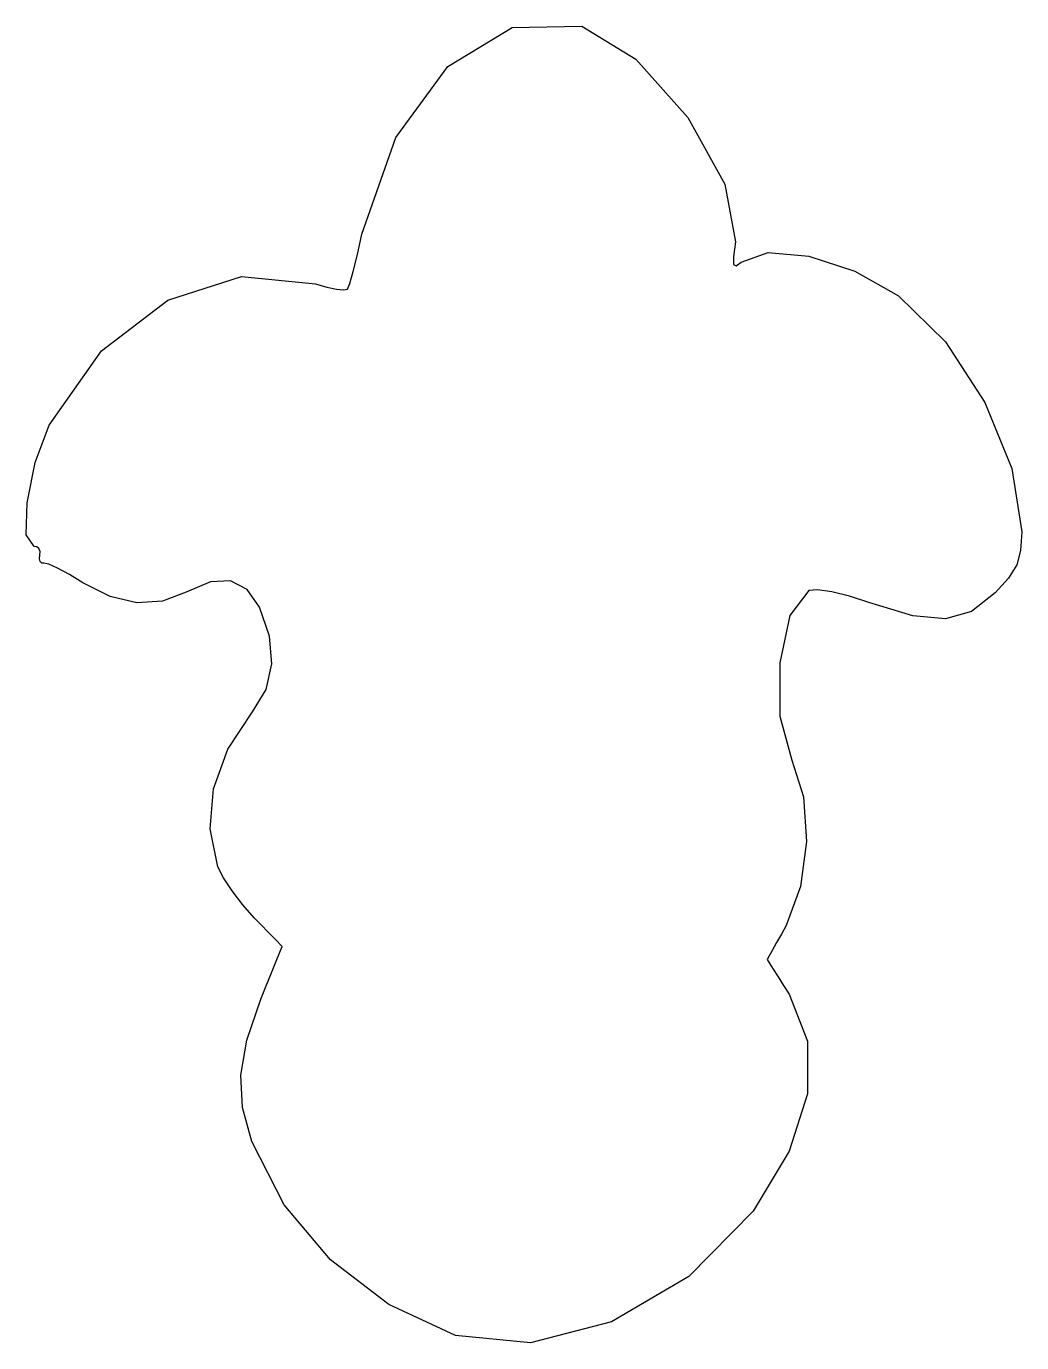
# Model space of a CAD drawing. Extents: x 0.3 to 18.7, y 0.2 to 24.5.
import ezdxf

# ---------------------------------------------------------------- set-up
doc = ezdxf.new("R2010")
doc.units = 0
doc.layers.get('0').update_dxf_attribs({"linetype": 'CONTINUOUS'})

msp = doc.modelspace()

# ---------------------------------------------------------------- linework, layer by layer
at = {"color": 7}
msp.add_lwpolyline([(8.220819, 0.3387), (6.986443, 0.909877), (5.914087, 1.729222), (5.055417, 2.747565), (4.462097, 3.915735), (4.291675, 4.539742), (4.260034, 5.138977), (4.371602, 5.78226), (4.630809, 6.538432), (4.72799, 6.781192), (4.825172, 7.023945), (4.922353, 7.266705), (5.019534, 7.509457), (4.890838, 7.641937), (4.762142, 7.77441), (4.633445, 7.906882), (4.504749, 8.039362), (4.292829, 8.277097), (4.096365, 8.532675), (3.937253, 8.77542), (3.837392, 8.974627), (3.693296, 9.675772), (3.757813, 10.4142), (4.021483, 11.147475), (4.474847, 11.83317), (4.723472, 12.247342), (4.82866, 12.718537), (4.789333, 13.230637), (4.604409, 13.767495), (4.373455, 14.0934), (4.071278, 14.247645), (3.697769, 14.230245), (3.252819, 14.041245), (2.812898, 13.872585), (2.34051, 13.846185), (1.846561, 13.96104), (1.341954, 14.21616), (1.096916, 14.365507), (0.880027, 14.483167), (0.714817, 14.557342), (0.624819, 14.576167), (0.585725, 14.578417), (0.559119, 14.607292), (0.547362, 14.657917), (0.552819, 14.725342), (0.555434, 14.793367), (0.535943, 14.845417), (0.49789, 14.876467), (0.444818, 14.880967), (0.302412, 15.098625), (0.319026, 15.68655), (0.468135, 16.431412), (0.723211, 17.119867), (1.688779, 18.489225), (2.912978, 19.424482), (4.270477, 19.859145), (5.635944, 19.726695), (5.842045, 19.666245), (6.021637, 19.627545), (6.155422, 19.61382), (6.224102, 19.62837), (6.267566, 19.730445), (6.332684, 19.955152), (6.410645, 20.269305), (6.492639, 20.639722), (7.116516, 22.424017), (8.07903, 23.731695), (9.262865, 24.451912), (10.550701, 24.473812), (11.54603, 23.868472), (12.50104, 22.791645), (13.188135, 21.562882), (13.379716, 20.501737), (13.344834, 20.228145), (13.347909, 20.085382), (13.393659, 20.056657), (13.486884, 20.125057), (13.987119, 20.303032), (14.733564, 20.238382), (15.582899, 19.96182), (16.391799, 19.503952), (17.256599, 18.656197), (17.979886, 17.54004), (18.476391, 16.318867), (18.660841, 15.156067), (18.641979, 14.81124), (18.569746, 14.544172), (18.42066, 14.300685), (18.171237, 14.02662), (17.7348, 13.68555), (17.257719, 13.546762), (16.655298, 13.603837), (15.84284, 13.850377), (15.484984, 13.964977), (15.15671, 14.045302), (14.894389, 14.084002), (14.734392, 14.073802), (14.387321, 13.611885), (14.199457, 12.74124), (14.200282, 11.754682), (14.419291, 10.944997), (14.639576, 10.267252), (14.693006, 9.446647), (14.583933, 8.612595), (14.316707, 7.894485), (14.229073, 7.73769), (14.141439, 7.580895), (14.053806, 7.424107), (13.966172, 7.267312), (14.067004, 7.107787), (14.167836, 6.948262), (14.268667, 6.788745), (14.369499, 6.62922), (14.707797, 5.762302), (14.707629, 4.789432), (14.373323, 3.736815), (13.709207, 2.63067), (12.522137, 1.424197), (11.093592, 0.59067), (9.60076, 0.204082)], close=True, dxfattribs=at)

doc.saveas('drawing.dxf')
